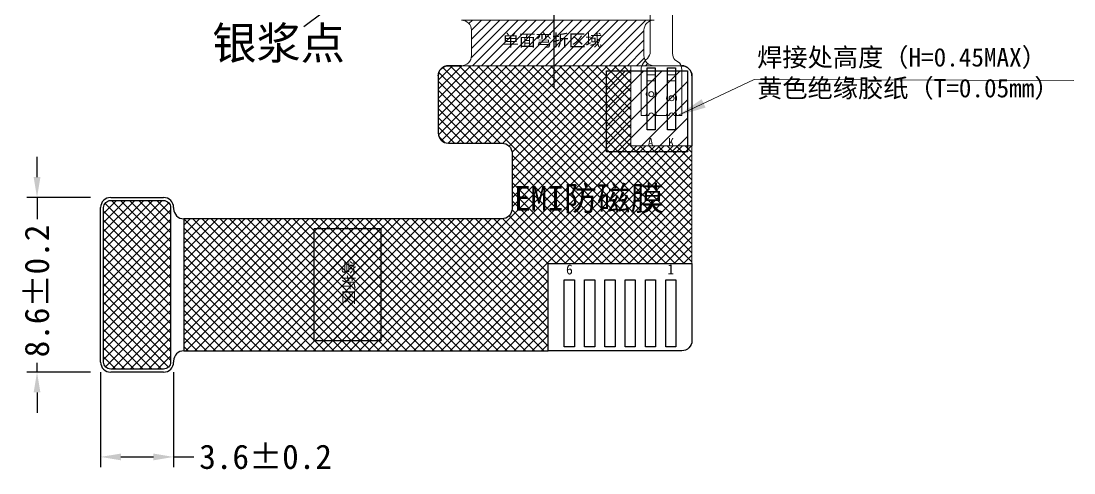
# Model space of a CAD drawing. Header units: inches. Extents: x 3998 to 4235, y -1783 to -1623.
# Drawn here: x 4029.9 to 4081.8, y -1721.6 to -1699.4 of the extents above; entities that cross this region are included whole.
import ezdxf

# ---------------------------------------------------------------- set-up
doc = ezdxf.new("R2010")
doc.units = ezdxf.units.IN
doc.header["$LTSCALE"] = 0.2
doc.header["$MEASUREMENT"] = 0
doc.linetypes.add('CENTER2', pattern=[28.575, 19.05, -3.175, 3.175, -3.175])
doc.layers.add('BLU', color=2, linetype='Continuous', lineweight=5)
doc.layers.add('dim', color=82, linetype='Continuous', lineweight=9)
doc.layers.add('DWG', color=7, linetype='Continuous')
doc.layers.add('FPC', color=5, linetype='Continuous')
doc.styles.add('宋体', font='SimSun.ttf')
doc.styles.add('宝明', font='simhei.ttf')
doc.dimstyles.new('0.7', dxfattribs={"dimscale": 0.7, "dimtxt": 2, "dimasz": 2, "dimexe": 1, "dimexo": 0.625, "dimtad": 1, "dimdsep": 46, "dimtxsty": '宋体', "dimcen": 0, "dimadec": 0, "dimazin": 0, "dimtfac": 1, "dimtmove": 0, "dimatfit": 0, "dimfxl": 1, "dimlwd": 15, "dimlwe": 15, "dimarcsym": 0})
doc.dimstyles.new('标注', dxfattribs={"dimtxt": 1.2, "dimasz": 1, "dimexe": 0, "dimexo": 1, "dimgap": 0.2, "dimtad": 0, "dimrnd": 0.0005, "dimzin": 9, "dimdsep": 46, "dimtxsty": 'Standard', "dimcen": 0, "dimclrd": 3, "dimclre": 3, "dimclrt": 3, "dimadec": 0, "dimazin": 0, "dimtfac": 1, "dimtmove": 0, "dimatfit": 3, "dimfxl": 1, "dimlwd": -1, "dimlwe": -1, "dimarcsym": 0})

# ---------------------------------------------------------------- blocks, each defined once
blk = doc.blocks.new('f')
h = blk.add_hatch()
h.set_pattern_fill('ANSI31', color=2, scale=0.2, style=0)
h.set_pattern_definition([(45, (236.8483, 0), (-0.4490128, 0.4490128), [])])
h.paths.add_polyline_path([(485.947, 191.786), (481.947, 191.786), (481.947, 187.786), (485.947, 187.786)])
at = {"color": 2}
for p, q in [((481.947, 191.786), (485.947, 191.786)), ((481.947, 187.786), (481.947, 191.786)), ((485.947, 191.786), (485.947, 187.786)), ((485.947, 187.786), (481.947, 187.786))]:
    blk.add_line(p, q, dxfattribs=at)
blk = doc.blocks.new('*D99')
at = {"color": 7, "transparency": 16777216}
for p, q in [((4030.7, -1707.056), (4030.7, -1706.056)), ((4033.328, -1708.056), (4030.2, -1708.056)), ((4030.7, -1708.056), (4030.7, -1709.118)), ((4030.7, -1716.656), (4030.7, -1716.202)), ((4033.328, -1716.656), (4030.2, -1716.656)), ((4030.7, -1717.656), (4030.7, -1718.656))]:
    blk.add_line(p, q, dxfattribs=at)
for points in [[(4030.533, -1707.056), (4030.866, -1707.056), (4030.7, -1708.056)], [(4030.533, -1717.656), (4030.866, -1717.656), (4030.7, -1716.656)]]:
    blk.add_solid(points, dxfattribs=at)
at = {"layer": 'Defpoints', "color": 0, "transparency": 16777216}
for p in [(4030.7, -1708.056), (4034.328, -1708.056), (4034.328, -1716.656)]:
    blk.add_point(p, dxfattribs=at)
at = {"color": 7, "transparency": 16777216, "insert": (4030.7, -1712.66), "char_height": 1.2, "attachment_point": 5, "rotation": 90, "style": '宋体'}
blk.add_mtext('8.6%%p0.2', dxfattribs=at)
blk = doc.blocks.new('*D100')
at = {"color": 7, "transparency": 16777216}
for p, q in [((4033.828, -1716.656), (4033.828, -1721.328)), ((4037.428, -1716.656), (4037.428, -1721.328)), ((4034.828, -1720.828), (4036.428, -1720.828)), ((4037.428, -1720.828), (4038.428, -1720.828))]:
    blk.add_line(p, q, dxfattribs=at)
for points in [[(4034.828, -1720.662), (4034.828, -1720.995), (4033.828, -1720.828)], [(4036.428, -1720.662), (4036.428, -1720.995), (4037.428, -1720.828)]]:
    blk.add_solid(points, dxfattribs=at)
at = {"layer": 'Defpoints', "color": 0, "transparency": 16777216}
for p in [(4033.828, -1716.156), (4037.428, -1716.156), (4037.428, -1720.828)]:
    blk.add_point(p, dxfattribs=at)
at = {"color": 7, "transparency": 16777216, "insert": (4041.956, -1720.828), "char_height": 1.2, "attachment_point": 5, "style": '宋体'}
blk.add_mtext('3.6%%p0.2', dxfattribs=at)

msp = doc.modelspace()

# ---------------------------------------------------------------- hatches: boundary and pattern name
h = msp.add_hatch()
h.set_pattern_fill('ANSI31', color=256, scale=0.1, style=0)
h.set_pattern_definition([(45, (2726.88258, -2125.6633), (-0.2245064, 0.2245064), [])])
edge = h.paths.add_edge_path()
edge.add_line((4051.598, -1699.324), (4061.092, -1699.324))
edge.add_arc((4061.092, -1699.824), 0.5, 90, 180)
edge.add_line((4060.592, -1699.824), (4060.592, -1701.071))
edge.add_arc((4061.092, -1701.071), 0.5, 180, 270)
edge.add_line((4051.598, -1701.571), (4059.952, -1701.571))
edge.add_arc((4051.598, -1701.071), 0.5, 270, 360)
edge.add_line((4052.098, -1701.071), (4052.098, -1699.824))
edge.add_arc((4051.598, -1699.824), 0.5, 360, 450)
h.paths.add_polyline_path([(4053.467, -1699.87), (4058.838, -1699.87), (4058.838, -1700.961), (4053.467, -1700.961)], flags=24)
h = msp.add_hatch()
h.set_pattern_fill('ANSI37', color=5, scale=0.1, style=0)
h.set_pattern_definition([(45, (2738.41798, -2127.52015), (-0.2245064, 0.2245064), []), (135, (2738.41798, -2127.52015), (-0.2245064, -0.2245064), [])])
edge = h.paths.add_edge_path()
edge.add_line((4051.598, -1701.571), (4059.952, -1701.571))
edge.add_line((4059.952, -1701.571), (4059.952, -1705.521))
edge.add_line((4059.952, -1705.521), (4062.952, -1705.521))
edge.add_line((4062.952, -1705.521), (4062.952, -1711.306))
edge.add_line((4062.952, -1711.306), (4055.866, -1711.306))
edge.add_line((4055.866, -1711.306), (4055.866, -1715.606))
edge.add_line((4055.866, -1715.606), (4047.636, -1715.606))
edge.add_line((4047.636, -1715.606), (4044.35, -1715.606))
edge.add_line((4044.35, -1715.606), (4037.928, -1715.606))
edge.add_line((4037.928, -1715.606), (4037.928, -1709.106))
edge.add_line((4037.928, -1709.106), (4044.35, -1709.106))
edge.add_line((4044.35, -1709.106), (4047.636, -1709.106))
edge.add_line((4047.636, -1709.106), (4053.598, -1709.106))
edge.add_arc((4053.598, -1708.606), 0.5, 270, 360)
edge.add_line((4054.098, -1708.606), (4054.098, -1705.881))
edge.add_arc((4053.598, -1705.881), 0.5, 0, 90)
edge.add_line((4053.598, -1705.381), (4050.958, -1705.381))
edge.add_arc((4050.958, -1704.881), 0.5, 180.0016, 270, ccw=False)
edge.add_line((4050.458, -1704.881), (4050.458, -1702.071))
edge.add_arc((4050.958, -1702.071), 0.5, 90, 180.0016, ccw=False)
edge.add_line((4050.958, -1701.571), (4051.598, -1701.571))
h.paths.add_polyline_path([(4053.661, -1707.199), (4061.857, -1707.199), (4061.857, -1709.368), (4053.661, -1709.368)], flags=25)
at = {"linetype": 'Continuous'}
h = msp.add_hatch(dxfattribs=at)
h.set_pattern_fill('ANSI37', scale=0.1, angle=180, style=0)
h.set_pattern_definition([(225, (3490.0579, -1620.1015), (0.2245064, -0.2245064), []), (315, (3490.0579, -1620.1015), (0.2245064, 0.2245064), [])])
edge = h.paths.add_edge_path()
edge.add_spline(control_points=[(4033.978, -1716.155), (4033.978, -1716.213), (4033.992, -1716.268), (4034.043, -1716.367), (4034.081, -1716.411), (4034.185, -1716.484), (4034.256, -1716.505), (4034.328, -1716.506)], knot_values=[0.000904, 0.000904, 0.000904, 0.000904, 0.305608, 0.305608, 0.611216, 0.611216, 0.999098, 0.999098, 0.999098, 0.999098], weights=[1, 1, 1, 1, 1, 1, 1, 1], degree=3, periodic=0)
edge.add_line((4034.328, -1716.506), (4036.927, -1716.506))
edge.add_spline(control_points=[(4036.927, -1716.506), (4036.984, -1716.506), (4037.04, -1716.492), (4037.139, -1716.441), (4037.182, -1716.403), (4037.255, -1716.298), (4037.277, -1716.228), (4037.278, -1716.155)], knot_values=[0.000904, 0.000904, 0.000904, 0.000904, 0.305608, 0.305608, 0.611217, 0.611217, 1, 1, 1, 1], weights=[1, 1, 1, 1, 1, 1, 1, 1], degree=3, periodic=0)
edge.add_line((4037.278, -1716.155), (4037.278, -1708.557))
edge.add_spline(control_points=[(4037.278, -1708.557), (4037.277, -1708.5), (4037.264, -1708.444), (4037.212, -1708.345), (4037.174, -1708.301), (4037.07, -1708.229), (4037, -1708.207), (4036.927, -1708.206)], knot_values=[0, 0, 0, 0, 0.305608, 0.305608, 0.611216, 0.611216, 0.999098, 0.999098, 0.999098, 0.999098], weights=[1, 1, 1, 1, 1, 1, 1, 1], degree=3, periodic=0)
edge.add_line((4036.927, -1708.206), (4034.328, -1708.206))
edge.add_spline(control_points=[(4034.328, -1708.206), (4034.271, -1708.207), (4034.216, -1708.22), (4034.117, -1708.271), (4034.073, -1708.31), (4034, -1708.414), (4033.978, -1708.484), (4033.978, -1708.557)], knot_values=[0.000904, 0.000904, 0.000904, 0.000904, 0.305608, 0.305608, 0.611216, 0.611216, 0.999098, 0.999098, 0.999098, 0.999098], weights=[1, 1, 1, 1, 1, 1, 1, 1], degree=3, periodic=0)
edge.add_line((4033.978, -1708.557), (4033.978, -1716.155))
h = msp.add_hatch()
h.set_pattern_fill('ANSI31', color=256, scale=0.1, style=0)
h.set_pattern_definition([(45, (2738.41798, -2127.52015), (-0.2245064, 0.2245064), [])])
h.paths.add_polyline_path([(4047.636, -1715.106), (4044.35, -1715.106), (4044.35, -1709.606), (4047.636, -1709.606)])
h.paths.add_polyline_path([(4045.512, -1710.931), (4045.512, -1713.662), (4046.588, -1713.662), (4046.588, -1710.931)], flags=24)

# ---------------------------------------------------------------- linework, layer by layer
at = {"color": 30, "linetype": 'Continuous'}
for p, q in [((4034.328, -1708.056), (4036.928, -1708.056)), ((4033.828, -1716.156), (4033.828, -1708.556)), ((4037.428, -1716.156), (4037.428, -1716.156)), ((4036.928, -1716.656), (4034.328, -1716.656))]:
    msp.add_line(p, q, dxfattribs=at)
at = {"color": 30}
for p, q in [((4037.428, -1708.556), (4037.428, -1708.606)), ((4037.428, -1716.106), (4037.428, -1716.156))]:
    msp.add_line(p, q, dxfattribs=at)
msp.add_line((4037.928, -1709.106), (4037.928, -1715.606))
at = {"color": 1, "linetype": 'CENTER2', "ltscale": 5}
msp.add_lwpolyline([(4056.158, -1658.942), (4056.158, -1702.639)], dxfattribs=at)
at = {"color": 30}
msp.add_lwpolyline([(4050.458, -1702.071, -0.414222), (4050.958, -1701.571), (4051.598, -1701.571), (4050.958, -1701.571, 0.414222), (4050.458, -1702.071), (4050.458, -1704.881, 0.414205), (4050.958, -1705.381), (4053.598, -1705.381, -0.414214), (4054.098, -1705.881), (4054.098, -1708.606, -0.414214), (4053.598, -1709.106), (4047.636, -1709.106), (4044.35, -1709.106), (4037.928, -1709.106)], format="xyb", dxfattribs=at)
at = {"color": 7, "linetype": 'Continuous'}
msp.add_lwpolyline([(4037.278, -1708.556), (4037.278, -1716.156, -0.414214), (4036.928, -1716.506), (4034.328, -1716.506, -0.414214), (4033.978, -1716.156), (4033.978, -1708.556, -0.414214), (4034.328, -1708.206), (4036.928, -1708.206, -0.414214)], format="xyb", close=True, dxfattribs=at)
at = {"color": 30}
for points in [[(4047.636, -1709.606), (4044.35, -1709.606)], [(4047.636, -1709.606), (4047.636, -1715.106), (4044.35, -1715.106), (4044.35, -1709.606)], [(4037.928, -1715.606), (4044.35, -1715.606), (4047.636, -1715.606), (4055.866, -1715.606)]]:
    msp.add_lwpolyline(points, dxfattribs=at)
for points in [[(4057.166, -1715.406), (4056.666, -1715.406), (4056.666, -1712.106), (4057.166, -1712.106), (4057.166, -1715.406), (4056.666, -1715.406)], [(4058.166, -1715.406), (4057.666, -1715.406), (4057.666, -1712.106), (4058.166, -1712.106), (4058.166, -1715.406), (4057.666, -1715.406)], [(4059.166, -1715.406), (4058.666, -1715.406), (4058.666, -1712.106), (4059.166, -1712.106), (4059.166, -1715.406), (4058.666, -1715.406)], [(4060.166, -1715.406), (4059.666, -1715.406), (4059.666, -1712.106), (4060.166, -1712.106), (4060.166, -1715.406), (4059.666, -1715.406)], [(4061.166, -1715.406), (4060.666, -1715.406), (4060.666, -1712.106), (4061.166, -1712.106), (4061.166, -1715.406), (4060.666, -1715.406)], [(4062.166, -1715.406), (4061.666, -1715.406), (4061.666, -1712.106), (4062.166, -1712.106), (4062.166, -1715.406), (4061.666, -1715.406)]]:
    msp.add_lwpolyline(points)
at = {"color": 30, "linetype": 'Continuous'}
for centre, start, end in [((4034.328, -1708.556), 90, 180), ((4036.928, -1708.556), 0, 90), ((4037.928, -1708.606), 180, 270), ((4037.928, -1716.106), 90, 180), ((4034.328, -1716.156), 180, 270), ((4036.928, -1716.156), 270, 0)]:
    msp.add_arc(centre, 0.5, start, end, dxfattribs=at)
at = {"layer": 'BLU', "color": 2, "lineweight": 5}
for points in [[(4062.002, -1698.874), (4062.002, -1700.966, 0.172523), (4062.114, -1701.282), (4062.34, -1701.436, -0.172523), (4062.452, -1701.752), (4062.452, -1704.022), (4062.077, -1704.022, 1), (4061.827, -1704.022), (4061.077, -1704.022, 1), (4060.827, -1704.022), (4060.452, -1704.022), (4060.452, -1701.752, -0.172523), (4060.564, -1701.436), (4060.69, -1701.282, 0.151953), (4060.902, -1700.966), (4060.902, -1698.874)], [(4061.077, -1704.022, 1), (4060.827, -1704.022)], [(4062.077, -1704.022, 1), (4061.827, -1704.022)]]:
    msp.add_lwpolyline(points, format="xyb", dxfattribs=at)
at = {"layer": 'BLU', "color": 36, "lineweight": 5}
for points in [[(4060.505, -1701.529, -0.055522), (4060.564, -1701.436), (4060.69, -1701.282, 0.151953), (4060.902, -1700.966)], [(4062.418, -1701.571, 0.078448), (4062.34, -1701.436), (4062.114, -1701.282, -0.172523), (4062.002, -1700.966)]]:
    msp.add_lwpolyline(points, format="xyb", dxfattribs=at)
at = {"layer": 'BLU', "color": 2, "lineweight": 5}
for points in [[(4060.752, -1702.822), (4060.752, -1702.322), (4061.152, -1702.322), (4061.152, -1702.822), (4061.152, -1702.022), (4060.752, -1702.022)], [(4062.152, -1703.022), (4062.152, -1702.022), (4061.752, -1702.022), (4061.752, -1703.022), (4061.752, -1702.322), (4062.152, -1702.322)]]:
    msp.add_lwpolyline(points, close=True, dxfattribs=at)
for points in [[(4060.752, -1703.872), (4060.752, -1703.122, -0.333333), (4060.752, -1702.822, 0.333333), (4060.752, -1703.122), (4060.752, -1703.872, 0.162278), (4060.702, -1704.022, -0.162278)], [(4061.152, -1702.822, -0.333333), (4061.152, -1703.122, 0.333333)], [(4061.752, -1703.322, -0.333333), (4061.752, -1703.022, 0.333333)], [(4062.152, -1703.022, -0.333333), (4062.152, -1703.322, 0.333333)], [(4061.202, -1704.022, 0.162278), (4061.152, -1703.872), (4061.152, -1703.122), (4061.152, -1703.872, -0.162278)], [(4061.702, -1704.022, -0.162278), (4061.752, -1703.872), (4061.752, -1703.322), (4061.752, -1703.872, 0.162278)], [(4062.202, -1704.022, 0.162278), (4062.152, -1703.872), (4062.152, -1703.322), (4062.152, -1703.872, -0.162278)]]:
    msp.add_lwpolyline(points, format="xyb", close=True, dxfattribs=at)
for centre in [(4060.952, -1702.972), (4060.952, -1702.972), (4061.952, -1703.172), (4061.952, -1703.172)]:
    msp.add_circle(centre, 0.125, dxfattribs=at)
at = {"layer": 'DWG', "color": 30, "lineweight": 0}
msp.add_lwpolyline([(4062.952, -1711.306), (4062.952, -1705.521), (4059.952, -1705.521), (4059.952, -1701.571), (4051.598, -1701.571, 0.414214), (4052.098, -1701.071), (4052.098, -1699.824, 0.414214), (4051.598, -1699.324), (4061.092, -1699.324, 0.414214), (4060.592, -1699.824), (4060.592, -1701.071, 0.414214), (4061.092, -1701.571), (4059.952, -1701.571)], format="xyb", dxfattribs=at)
msp.add_lwpolyline([(4062.452, -1701.571), (4061.092, -1701.571)], dxfattribs=at)
at = {"layer": 'FPC', "color": 7}
for points in [[(4060.752, -1701.671), (4061.152, -1701.671), (4061.152, -1704.721), (4060.752, -1704.721)], [(4061.752, -1701.671), (4062.152, -1701.671), (4062.152, -1704.721), (4061.752, -1704.721)]]:
    msp.add_lwpolyline(points, close=True, dxfattribs=at)
at = {"layer": 'FPC'}
msp.add_lwpolyline([(4062.452, -1701.571, -0.414214), (4062.952, -1702.071, 0.414214)], format="xyb", close=True, dxfattribs=at)
msp.add_lwpolyline([(4062.952, -1702.075), (4062.952, -1705.521)], dxfattribs=at)
msp.add_lwpolyline([(4062.452, -1715.606), (4055.866, -1715.606), (4055.866, -1711.306), (4062.952, -1711.306), (4062.952, -1715.106, -0.414214), (4062.452, -1715.606)], format="xyb", dxfattribs=at)

# ---------------------------------------------------------------- block references
at = {"rotation": 359.999998256171}
msp.add_blockref('f', (3576.793, -1893.601), dxfattribs=at)

# ---------------------------------------------------------------- texts
at = {"color": 6, "style": '宝明'}
msp.add_text('弯折区', height=0.55, rotation=270, dxfattribs=at).set_placement((4045.769, -1711.11))
at = {"color": 6, "insert": (4053.617, -1700.02), "char_height": 0.6, "width": 5.11681, "attachment_point": 1, "style": '宋体'}
msp.add_mtext('{\\fSimSun|b0|i0|c134|p54;单面弯折区域}', dxfattribs=at)
at = {"layer": 'BLU', "color": 7, "lineweight": 5, "style": '宋体'}
for s, height, p in [('A', 0.407, (4060.778, -1705.534)), ('K', 0.407, (4061.79, -1705.537)), ('6', 0.488, (4056.755, -1711.844)), ('1', 0.488, (4061.743, -1711.835))]:
    msp.add_text(s, height=height, rotation=360, dxfattribs=at).set_placement(p)
at = {"layer": 'dim', "color": 7, "insert": (4066.166, -1700.699), "char_height": 0.91079, "width": 15.6042, "attachment_point": 1, "style": '宋体'}
msp.add_mtext('焊接处高度（H=0.45MAX）\\P黄色绝缘胶纸（T=0.05mm）', dxfattribs=at)
at = {"layer": 'FPC', "color": 6, "attachment_point": 3, "style": '宋体'}
for s, insert, char_height, width in [('银浆点', (4045.863, -1699.661), 1.5963, 6.95452), ('EMI防磁膜', (4061.557, -1707.499), 1.2, 7.75466)]:
    msp.add_mtext(s, dxfattribs=dict(at, insert=insert, char_height=char_height, width=width))

# ---------------------------------------------------------------- dimensions: what is measured, and where the dimension line sits
dim = msp.add_linear_dim(base=(4030.7, -1708.056), p1=(4034.328, -1716.656), p2=(4034.328, -1708.056), angle=90, text='<>%%p0.2', dimstyle='标注', override={"dimexe": 0.5, "dimtxsty": '宋体', "dimclrd": 7, "dimclre": 7, "dimclrt": 7})
dim.commit()
dim.dimension.update_dxf_attribs({"geometry": '*D99', "text_midpoint": (4030.7, -1712.66), "dimtype": 160})
dim = msp.add_linear_dim(base=(4037.428, -1720.828), p1=(4033.828, -1716.156), p2=(4037.428, -1716.156), text='<>%%p0.2', dimstyle='标注', override={"dimexe": 0.5, "dimexo": 0.5, "dimtxsty": '宋体', "dimclrd": 7, "dimclre": 7, "dimclrt": 7})
dim.commit()
dim.dimension.update_dxf_attribs({"geometry": '*D100', "text_midpoint": (4041.956, -1720.828), "dimtype": 160})

# ---------------------------------------------------------------- leaders
msp.add_leader([(4047.103, -1697.213), (4043.839, -1699.661)], dimstyle='标注', override={"dimgap": 0.2, "dimtad": 0, "dimtxsty": '宋体', "dimclrd": 7})
at = {"layer": 'dim', "color": 7}
msp.add_leader([(4062.265, -1704.022), (4066.023, -1702.246), (4081.77, -1702.305)], dimstyle='0.7', override={"dimtxsty": '宋体'}, dxfattribs=at)

doc.saveas('drawing.dxf')
